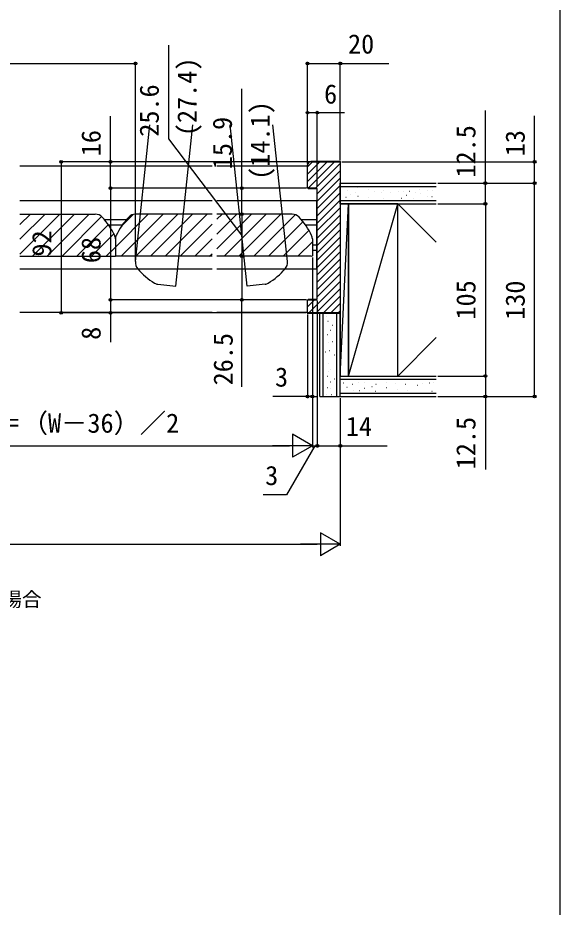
# Model space of a CAD drawing. Units: millimetres, scale not verified. Extents: x -700 to 700, y -1045 to 1039.
# Drawn here: x 370 to 700, y 90 to 632 of the extents above; entities that cross this region are included whole.
import ezdxf
from ezdxf.enums import TextEntityAlignment as Align

# ---------------------------------------------------------------- set-up
doc = ezdxf.new("R2010")
doc.units = ezdxf.units.MM
doc.header["$LTSCALE"] = 6
for name, color, linetype in [('0-2_USER1', 3, 'Continuous'), ('0-3_YKK_11', 7, 'Continuous'), ('0-4_YKK_12', 2, 'Continuous'), ('0-7_YKK_D', 6, 'Continuous'), ('0-8_YKK_ZWAK', 7, 'Continuous'), ('0-9_YSS_K', 3, 'Continuous')]:
    doc.layers.add(name, color=color, linetype=linetype)
doc.styles.add('ＭＳ ゴシック', font='')
doc.styles.get('ＭＳ ゴシック').set_extended_font_data('MS Gothic')

msp = doc.modelspace()

# ---------------------------------------------------------------- linework, layer by layer
at = {"layer": '0-3_YKK_11'}
for p, q in [((545.8, 542.546), (545.8, 528.963)), ((566.2, 544.746), (548, 544.746)), ((566.2, 528.546), (566.2, 544.746)), ((566, 528.546), (566.2, 528.546)), ((566.2, 468.546), (566, 468.546))]:
    msp.add_line(p, q, dxfattribs=at)
for points in [[(566, 523.546), (566, 452.546), (546, 452.546), (546, 460.046), (546.5, 460.546), (551.5, 460.546), (552, 461.046), (552, 528.046), (551.5, 528.546), (546.5, 528.546), (546, 529.046), (546, 542.546)], [(548, 544.546), (566, 544.546), (566, 523.546)], [(545.8, 528.963), (546.417, 528.346), (551.417, 528.346), (551.8, 527.963), (551.8, 461.128), (551.417, 460.746), (546.417, 460.746), (545.8, 460.128), (545.8, 452.346), (566.2, 452.346), (566.2, 468.546)]]:
    msp.add_lwpolyline(points, dxfattribs=at)
for radius in [2.2, 2]:
    msp.add_arc((548, 542.546), radius, 90.00001, 179.99999, dxfattribs=at)
at = {"layer": '0-4_YKK_12'}
for p, q in [((441.209, 483.749), (449.994, 567.046)), ((465.782, 468.848), (476.138, 567.046)), ((509.218, 468.848), (498.862, 567.046)), ((533.791, 483.749), (525.006, 567.046)), ((370.85, 542.046), (487.85, 542.046)), ((490.85, 542.046), (546, 542.046)), ((487.85, 520.746), (370.85, 520.746)), ((551.5, 520.746), (490.85, 520.746)), ((551.5, 520.746), (551.5, 479.346)), ((370.85, 512.646), (416.758, 512.646)), ((370.85, 506.327), (377.169, 512.646)), ((370.85, 497.347), (386.149, 512.646)), ((370.85, 488.366), (395.129, 512.646)), ((378.51, 487.046), (404.11, 512.646)), ((387.49, 487.046), (413.09, 512.646)), ((396.47, 487.046), (420.59, 511.166)), ((429, 492.595), (449.05, 512.646)), ((432.431, 487.046), (458.031, 512.646)), ((432.542, 505.117), (439.913, 512.489)), ((487.85, 512.646), (441.242, 512.646)), ((441.411, 487.046), (467.011, 512.646)), ((450.391, 487.046), (475.991, 512.646)), ((459.371, 487.046), (484.971, 512.646)), ((536.758, 512.646), (490.85, 512.646)), ((490.85, 509.544), (493.952, 512.646)), ((490.85, 500.564), (502.932, 512.646)), ((490.85, 491.583), (511.912, 512.646)), ((495.292, 487.046), (520.892, 512.646)), ((504.273, 487.046), (529.873, 512.646)), ((513.253, 487.046), (538.56, 512.353)), ((405.45, 487.046), (424.669, 506.264)), ((422.218, 509.396), (435.443, 509.396)), ((424.718, 506.196), (433.002, 506.196)), ((468.352, 487.046), (487.85, 506.544)), ((522.233, 487.046), (543.288, 508.1)), ((542.557, 509.396), (551.5, 509.396)), ((544.998, 506.196), (551.5, 506.196)), ((414.431, 487.046), (428.052, 500.667)), ((531.213, 487.046), (546.923, 502.755)), ((429, 497.646), (429, 487.046)), ((429, 497.646), (429, 487.046)), ((477.332, 487.046), (487.85, 497.564)), ((540.194, 487.046), (549, 495.852)), ((549, 497.646), (549, 487.372)), ((549, 493.896), (551.5, 493.896)), ((423.411, 487.046), (429, 492.635)), ((486.312, 487.046), (487.85, 488.583)), ((549, 490.696), (551.5, 490.696)), ((370.85, 487.046), (429, 487.046)), ((487.85, 487.046), (429, 487.046)), ((548.3, 487.046), (490.85, 487.046)), ((548.3, 487.046), (549, 487.372)), ((370.85, 479.346), (487.85, 479.346)), ((490.85, 479.346), (551.5, 479.346)), ((511.813, 479.346), (551.5, 479.346)), ((454.843, 470.001), (465.782, 468.848)), ((520.157, 470.001), (509.218, 468.848)), ((370.85, 453.046), (487.85, 453.046)), ((490.85, 453.046), (546, 453.046))]:
    msp.add_line(p, q, dxfattribs=at)
for centre, radius, start, end in [((416.758, 506.946), 5.7, 43.22166, 90), ((389.067, 480.922), 43.7, 25.39153, 43.22166), ((468.933, 480.922), 43.7, 136.77834, 154.60847), ((441.242, 506.946), 5.7, 90, 136.77834), ((536.758, 506.946), 5.7, 43.22166, 90), ((509.067, 480.922), 43.7, 25.39153, 43.22166), ((424.3, 497.646), 4.7, 0, 25.39153), ((433.7, 497.646), 4.7, 154.60847, 180), ((544.3, 497.646), 4.7, 0, 25.39153), ((446.878, 483.151), 5.7, 173.98, 220.75834), ((528.122, 483.151), 5.7, 319.24166, 6.02), ((475.662, 507.96), 43.7, 220.75834, 238.58847), ((499.338, 507.96), 43.7, 301.41153, 319.24166), ((455.336, 474.675), 4.7, 238.58847, 263.98), ((519.664, 474.675), 4.7, 276.02, 301.41153)]:
    msp.add_arc(centre, radius, start, end, dxfattribs=at)
at = {"layer": '0-7_YKK_D'}
for p, q in [((174.822, 604.546), (441.178, 604.546)), ((441.178, 484.151), (441.178, 605.546)), ((546, 543.546), (546, 605.546)), ((566, 545.546), (566, 605.546)), ((546, 543.546), (546, 575.546)), ((552, 529.046), (552, 575.546)), ((547, 544.546), (395, 544.546)), ((396, 544.546), (396, 452.546)), ((547, 544.546), (425, 544.546)), ((567, 544.546), (685.406, 544.546)), ((625.406, 531.546), (685.406, 531.546)), ((625.406, 531.546), (685.406, 531.546)), ((625.406, 531.546), (655.406, 531.546)), ((684.406, 401.546), (684.406, 531.546)), ((545.5, 528.546), (425, 528.546)), ((544, 528.546), (425, 528.546)), ((426, 528.546), (426, 460.546)), ((545.5, 528.546), (505, 528.546)), ((625.406, 519.046), (655.406, 519.046)), ((625.406, 519.046), (655.406, 519.046)), ((654.406, 519.046), (654.406, 414.046)), ((535.758, 512.646), (505, 512.646)), ((535.758, 512.646), (505, 512.646)), ((506, 512.646), (506, 487.046)), ((544, 487.046), (505, 487.046)), ((544, 487.046), (505, 487.046)), ((506, 487.046), (506, 460.546)), ((549, 486.372), (549, 370.546)), ((549, 486.372), (549, 370.546)), ((549, 486.372), (549, 400.546)), ((545.5, 460.546), (425, 460.546)), ((545.5, 460.546), (425, 460.546)), ((545.5, 460.546), (505, 460.546)), ((506, 407.507), (506, 460.546)), ((552, 460.046), (552, 370.546)), ((552, 460.046), (552, 370.546)), ((544, 452.546), (395, 452.546)), ((545, 452.546), (425, 452.546)), ((546, 451.546), (546, 400.546)), ((625.406, 414.046), (655.406, 414.046)), ((625.406, 414.046), (655.406, 414.046)), ((546, 401.546), (524.927, 401.546)), ((549, 401.546), (546, 401.546)), ((549, 401.546), (552.4, 401.546)), ((625.406, 401.546), (655.406, 401.546)), ((625.406, 401.546), (685.406, 401.546)), ((566, 400.546), (566, 370.546)), ((566, 399.546), (566, 310.546)), ((549, 371.546), (536.876, 378.546)), ((536.876, 378.546), (536.876, 364.546)), ((323, 371.546), (535, 371.546)), ((549, 371.546), (524.751, 371.546)), ((549, 371.546), (536.876, 364.546)), ((549, 371.546), (545.6, 371.546)), ((549, 371.546), (552, 371.546)), ((549, 371.546), (552, 371.546)), ((552, 371.546), (555.4, 371.546)), ((566, 311.546), (553.876, 318.546)), ((553.876, 318.546), (553.876, 304.546)), ((64, 311.546), (552, 311.546)), ((566, 311.546), (541.751, 311.546)), ((566, 311.546), (553.876, 304.546))]:
    msp.add_line(p, q, dxfattribs=at)
for points in [[(506, 499.846), (461.468, 558.563), (461.468, 615.654)], [(546, 604.546), (566, 604.546), (595.673, 604.546)], [(506, 512.646), (506, 528.546), (506, 589.036)], [(654.406, 519.046), (654.406, 531.546), (654.406, 575.946)], [(426, 528.546), (426, 544.546), (426, 572.491)], [(546, 574.546), (552, 574.546), (568.491, 574.546)], [(684.406, 531.546), (684.406, 544.546), (684.406, 572.582)], [(426, 460.546), (426, 452.546), (426, 434.691)], [(654.406, 414.046), (654.406, 401.546), (654.406, 357.146)], [(550.5, 371.546), (533.192, 341.546), (518.919, 341.546)], [(552, 371.546), (566, 371.546), (594.491, 371.546)]]:
    msp.add_lwpolyline(points, dxfattribs=at)
for centre in [(441.178, 604.546), (546, 604.546), (566, 604.546), (546, 574.546), (552, 574.546), (396, 544.546), (426, 544.546), (684.406, 544.546), (654.406, 531.546), (684.406, 531.546), (684.406, 531.546), (426, 528.546), (426, 528.546), (506, 528.546), (654.406, 519.046), (654.406, 519.046), (506, 512.646), (506, 512.646), (506, 487.046), (506, 487.046), (426, 460.546), (426, 460.546), (506, 460.546), (396, 452.546), (426, 452.546), (654.406, 414.046), (654.406, 414.046), (546, 401.546), (549, 401.546), (654.406, 401.546), (684.406, 401.546), (552, 371.546), (552, 371.546), (566, 371.546)]:
    msp.add_circle(centre, 0.85, dxfattribs=at)
at = {"layer": '0-8_YKK_ZWAK'}
msp.add_lwpolyline([(-700, -1044.6), (700, -1044.6), (700, 995.4)], dxfattribs=at)
at = {"layer": '0-9_YSS_K'}
for p, q in [((546, 541.528), (549.017, 544.546)), ((546, 537.038), (553.507, 544.546)), ((546, 532.548), (557.998, 544.546)), ((546.494, 528.552), (562.488, 544.546)), ((550.978, 528.546), (566, 543.568)), ((552, 525.078), (566, 539.078)), ((552, 520.587), (566, 534.587)), ((566, 531.546), (624.406, 531.546)), ((566, 519.046), (566, 531.546)), ((552, 516.097), (566, 530.097)), ((566, 529.546), (624.406, 529.546)), ((570.594, 527.101), (570.694, 527.101)), ((576.617, 528.728), (576.717, 528.728)), ((582.965, 527.426), (583.065, 527.426)), ((587.034, 526.613), (587.134, 526.613)), ((592.08, 527.101), (592.18, 527.101)), ((596.312, 525.962), (596.412, 525.962)), ((601.195, 526.287), (601.295, 526.287)), ((604.45, 526.613), (604.55, 526.613)), ((608.031, 526.775), (608.131, 526.775)), ((614.379, 527.752), (614.479, 527.752)), ((618.937, 527.101), (619.037, 527.101)), ((622.355, 527.263), (622.455, 527.263)), ((622.355, 527.263), (622.455, 527.263)), ((552, 511.607), (566, 525.607)), ((552, 507.117), (566, 521.117)), ((566, 521.046), (624.406, 521.046)), ((569.455, 523.033), (569.555, 523.033)), ((572.385, 524.497), (572.485, 524.497)), ((575.477, 525.636), (575.577, 525.636)), ((576.779, 523.684), (576.879, 523.684)), ((582.965, 522.87), (583.065, 522.87)), ((591.103, 525.636), (591.203, 525.636)), ((592.243, 522.382), (592.343, 522.382)), ((603.311, 522.382), (603.411, 522.382)), ((606.404, 524.335), (606.504, 524.335)), ((610.798, 522.057), (610.898, 522.057)), ((611.612, 525.636), (611.712, 525.636)), ((615.031, 525.148), (615.131, 525.148)), ((618.937, 523.684), (619.037, 523.684)), ((621.867, 523.521), (621.967, 523.521)), ((552, 502.627), (566, 516.627)), ((566, 414.046), (571, 519.046)), ((566, 519.046), (624.406, 519.046)), ((571, 414.046), (601, 519.046)), ((601, 519.046), (624.406, 495.639)), ((552, 498.137), (566, 512.137)), ((552, 493.647), (566, 507.647)), ((552, 489.157), (566, 503.157)), ((552, 484.666), (566, 498.666)), ((552, 480.176), (566, 494.176)), ((552, 475.686), (566, 489.686)), ((552, 471.196), (566, 485.196)), ((552, 466.706), (566, 480.706)), ((546.82, 452.546), (566, 471.726)), ((552, 462.216), (566, 476.216)), ((551.31, 452.546), (566, 467.236)), ((555.8, 452.546), (566, 462.745)), ((546, 456.216), (550.33, 460.546)), ((560.29, 452.546), (566, 458.255)), ((553.5, 401.546), (553.5, 452.546)), ((555.5, 401.546), (555.5, 452.546)), ((557.557, 450.392), (557.657, 450.392)), ((564, 401.546), (564, 452.546)), ((564.78, 452.546), (566, 453.765)), ((566, 401.546), (566, 452.546)), ((558.444, 447.378), (558.544, 447.378)), ((561.283, 445.072), (561.383, 445.072)), ((558.09, 439.397), (558.19, 439.397)), ((559.864, 442.057), (559.964, 442.057)), ((558.622, 434.254), (558.722, 434.254)), ((561.283, 435.141), (561.383, 435.141)), ((601, 414.046), (624.406, 437.452)), ((557.025, 428.757), (557.125, 428.757)), ((559.509, 429.644), (559.609, 429.644)), ((562.525, 426.983), (562.625, 426.983)), ((558.799, 421.663), (558.899, 421.663)), ((560.041, 418.294), (560.141, 418.294)), ((558.267, 414.038), (558.367, 414.038)), ((558.977, 417.052), (559.077, 417.052)), ((562.525, 412.264), (562.625, 412.264)), ((566, 414.046), (624.406, 414.046)), ((566, 401.546), (566, 414.046)), ((566, 412.046), (624.406, 412.046)), ((558.09, 406.944), (558.19, 406.944)), ((559.864, 410.491), (559.964, 410.491)), ((560.218, 406.589), (560.318, 406.589)), ((567.818, 409.958), (567.918, 409.958)), ((570.097, 407.192), (570.197, 407.192)), ((573.515, 408.982), (573.615, 408.982)), ((577.096, 410.121), (577.196, 410.121)), ((580.677, 409.796), (580.777, 409.796)), ((580.84, 406.704), (580.94, 406.704)), ((585.235, 407.68), (585.335, 407.68)), ((587.676, 408.982), (587.776, 408.982)), ((593.861, 409.796), (593.961, 409.796)), ((594.187, 407.03), (594.287, 407.03)), ((599.396, 409.47), (599.496, 409.47)), ((605.744, 409.145), (605.844, 409.145)), ((612.906, 408.494), (613.006, 408.494)), ((615.998, 409.47), (616.098, 409.47)), ((620.23, 409.796), (620.33, 409.796)), ((622.997, 410.284), (623.097, 410.284)), ((553.5, 401.546), (566, 401.546)), ((557.38, 402.688), (557.48, 402.688)), ((557.38, 402.688), (557.48, 402.688)), ((560.751, 402.865), (560.851, 402.865)), ((566, 403.546), (624.406, 403.546)), ((566, 401.546), (624.406, 401.546)), ((574.166, 405.24), (574.266, 405.24)), ((574.166, 405.24), (574.266, 405.24)), ((577.584, 405.24), (577.684, 405.24)), ((587.513, 404.752), (587.613, 404.752)), ((600.861, 406.053), (600.961, 406.053)), ((606.883, 405.077), (606.983, 405.077)), ((615.835, 403.613), (615.935, 403.613)), ((621.858, 404.752), (621.958, 404.752))]:
    msp.add_line(p, q, dxfattribs=at)
msp.add_lwpolyline([(566, 452.546), (566, 414.046), (571, 414.046), (571, 519.046), (566, 519.046)], dxfattribs=at)
msp.add_lwpolyline([(571, 414.046), (601, 414.046), (601, 519.046), (571, 519.046)], close=True, dxfattribs=at)

# ---------------------------------------------------------------- texts
at = {"layer": '0-2_USER1', "style": 'ＭＳ ゴシック'}
msp.add_text('※(   )内寸法はハンドルレスCNA・DNA・ENAデザインの場合', height=8.798, dxfattribs=at).set_placement((60.234, 270.887), align=Align.BOTTOM_LEFT)
at = {"layer": '0-7_YKK_D', "style": 'ＭＳ ゴシック'}
for s, p in [('20', (570.718, 607.046)), ('6', (556.127, 576.546)), ('3', (526.245, 404.046)), ('DW＝（W－36）／2', (340, 375.955)), ('14', (569.445, 374.046)), ('3', (520.237, 344.046))]:
    msp.add_text(s, height=11.73, dxfattribs=at).set_placement(p, align=Align.BOTTOM_LEFT)
for s, p in [('(27.4)', (481.968, 560.245)), ('25.6', (458.968, 559.881)), ('(14.1)', (526.5, 533.627)), ('15.9', (503.5, 540.082)), ('12.5', (651.906, 534.991)), ('16', (423.5, 547.991)), ('13', (681.906, 547.991)), ('92', (393.5, 486.864)), ('68', (423.5, 482.818)), ('105', (651.906, 448.455)), ('130', (681.906, 448.273)), ('8', (423.5, 436.1)), ('26.5', (504, 408.325)), ('12.5', (651.906, 357.191))]:
    msp.add_text(s, height=11.73, rotation=90, dxfattribs=at).set_placement(p, align=Align.BOTTOM_LEFT)

doc.saveas('drawing.dxf')
